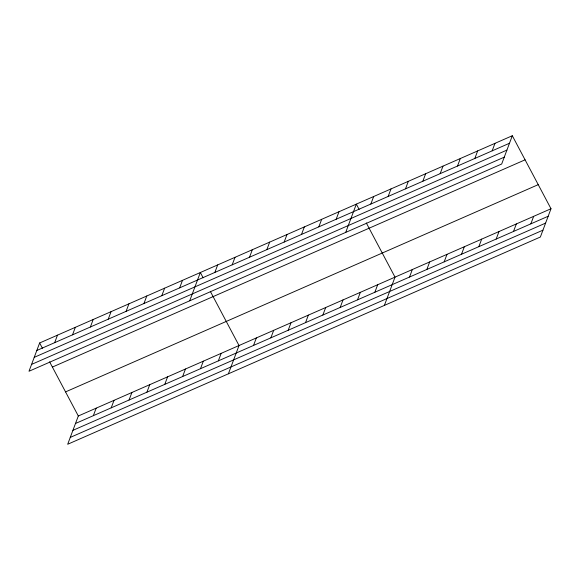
<?xml version="1.0" encoding="UTF-8"?>
<svg xmlns="http://www.w3.org/2000/svg" width="580" height="580" viewBox="0 0 580 580"><rect width="100%" height="100%" fill="white"/><g stroke="black" fill="none" stroke-linecap="round" stroke-linejoin="round"><path stroke-width="0.87" d="M512.314 135.734L39.628 342.983L29 371.258L501.685 164.01L512.314 135.734L551 208.742L540.371 237.017L67.686 444.265L78.314 415.99L551 208.742M54.665 342.664L57.485 335.153M72.522 334.841L75.342 327.323M90.378 327.011L93.199 319.493M108.235 319.181L111.055 311.663M126.092 311.351L128.912 303.833M93.344 415.672L96.171 408.161M143.949 303.521L146.769 296.01M111.2 407.841L114.028 400.33M161.805 295.691L164.626 288.18M129.057 400.012L131.885 392.5M179.662 287.861L182.482 280.35M146.914 392.189L149.742 384.671M189.711 300.795L200.339 272.52L203.138 277.791M164.771 384.359L167.598 376.84M214.854 272.433L217.674 264.922M182.627 376.529L185.455 369.01M232.181 264.835L235.009 257.317M200.484 368.699L203.312 361.18M249.516 257.237L252.336 249.719M218.341 360.869L221.168 353.358M266.844 249.632L269.671 242.121M228.397 373.803L239.025 345.528L210.315 291.341M284.178 242.034L286.998 234.523M253.532 345.441L256.36 337.923M301.513 234.436L304.333 226.925M270.867 337.843L273.688 330.325M318.84 226.838L321.668 219.327M288.195 330.238L291.022 322.726M336.175 219.24L338.995 211.729M305.529 322.639L308.35 315.129M345.702 232.406L356.33 204.124L359.121 209.394M322.864 315.041L325.685 307.531M370.837 204.044L373.665 196.526M340.192 307.443L343.019 299.933M388.172 196.439L390.992 188.928M357.526 299.845L360.347 292.334M405.5 188.841L408.327 181.33M374.854 292.248L377.682 284.729M422.834 181.243L425.655 173.732M384.388 305.406L395.016 277.131L366.306 222.945M440.162 173.645L442.989 166.134M409.524 277.044L412.344 269.533M457.497 166.047L460.324 158.528M426.851 269.446L429.678 261.935M474.832 158.449L477.652 150.93M444.186 261.848L447.006 254.337M492.159 150.844L494.986 143.332M461.513 254.25L464.341 246.739M478.848 246.652L481.675 239.134M496.183 239.054L499.003 231.536M513.51 231.449L516.338 223.938M530.845 223.851L533.665 216.34M36.801 350.494L509.494 143.245M34.227 357.345L506.92 150.097M31.574 364.407L504.266 157.158M52.396 367.075L525.081 159.826M65.547 391.899L538.233 184.65M75.487 423.501L548.173 216.253M72.913 430.353L545.599 223.104M70.26 437.414L542.945 230.166M39.628 342.983L42.42 348.254M49.605 361.804L78.314 415.99"/></g></svg>
